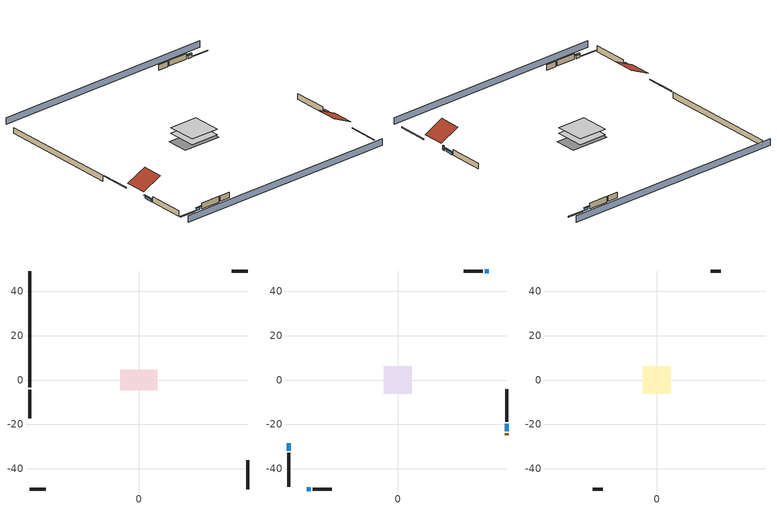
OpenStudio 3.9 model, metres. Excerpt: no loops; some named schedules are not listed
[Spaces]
basement - unconditioned 1
 floor foundation (Slab1 construction): -8.43,-4.68 -8.43,4.68 8.43,4.68 8.43,-4.68 z-2.13
 wall outside (RimJoist1 construction): -49.08,-4.28 -49.08,-17.26 z0.3:0.61
 wall outside (RimJoist2 construction): 49.08,49.08 41.85,49.08 z0.3:0.61
 wall outside (RimJoist3 construction): 49.08,-49.08 49.08,-36.09 z0.3:0.61
 wall outside (RimJoist4 construction): -49.08,-49.08 -41.85,-49.08 z0.3:0.61
 wall foundation (FoundationWall1 construction): -49.08,49.08 -49.08,-3.35 z-2.13:0.3
conditioned space 1
 floor to basement - unconditioned 1 (Floor1 construction): -6.28,-6.28 -6.28,6.28 6.28,6.28 6.28,-6.28 z0.3
 wall outside (Wall1 construction): -49.08,-32.81 -49.08,-48.15 z0.3:2.74
 wall outside (Wall2 construction): 38.22,49.08 29.7,49.08 z0.3:2.74
 wall outside (Wall3 construction): 49.08,-18.7 49.08,-4.13 z0.3:2.74
 wall outside (Wall4 construction): -38.22,-49.08 -29.7,-49.08 z0.3:2.74
 wall outside (AdiabaticWallConstruction): -49.08,-28.51 -49.08,-31.88 / 49.08,-23 49.08,-19.63 z0.3:1.4; 40.92,49.08 39.15,49.08 / -40.92,-49.08 -39.15,-49.08 z0.3:1.46
 wall outside (AdiabaticWallConstruction 1): 49.08,-24.84 49.08,-23.93 z0.3:2.34
 window (WindowConstruction): -49.08,-28.51 -49.08,-31.88 z0.3:1.4
 window (WindowConstruction 1): 40.92,49.08 39.15,49.08 z0.3:1.46
 window (WindowConstruction 2): 49.08,-23 49.08,-19.63 z0.3:1.4
 window (WindowConstruction 3): -40.92,-49.08 -39.15,-49.08 z0.3:1.46
 door (Door): 49.08,-24.84 49.08,-23.93 z0.3:2.34
attic - vented 1
 floor to conditioned space 1 (Floor2 construction Reversed): -6.28,-6.28 -6.28,6.28 6.28,6.28 6.28,-6.28 z2.74
 wall outside (Wall5 construction): 28.77,49.08 24.28,49.08 z0.3:2.74
 wall outside (Wall6 construction): -28.77,-49.08 -24.28,-49.08 z0.3:2.74
 roof outside (Roof1 construction): -49.08,-27.58,2.74 -40.68,-27.58,6.94 -40.68,-18.19,6.94 -49.08,-18.19,2.74
 roof outside (Roof2 construction): 49.08,-25.77,2.74 40.68,-25.77,6.94 40.68,-35.16,6.94 49.08,-35.16,2.74
shading: -49.08,-53.65 49.08,-53.65 / 49.08,53.65 -49.08,53.65 z0:2.74; -49.08,-32.19 -49.08,-28.21 -49.69,-28.21 -49.69,-32.19 z1.71; 38.85,49.08 41.23,49.08 41.23,49.69 38.85,49.69 z1.77; 49.08,-19.32 49.08,-23.3 49.69,-23.3 49.69,-19.32 z1.71; -38.85,-49.08 -41.23,-49.08 -41.23,-49.69 -38.85,-49.69 z1.77
[Site]
Portland Intl Arpt_OR: Latitude {deg}=45.59; Longitude {deg}=-122.6; Time Zone {hr}=-8; Elevation {m}=33; Terrain=Suburbs; Keep Site Location Information=Yes
[Site:GroundTemperature:Shallow]
10.2558, 8.96328, 8.85977, 9.47314, 11.9355, 14.3863, 16.5111, 17.8571, 17.9714, 16.8767, 14.8061, 12.4304
[Site:WaterMainsTemperature]
Calculation Method=Schedule; Temperature Schedule=mains temperature schedule
[Building]
Building 1
[Material] Roughness=Rough
Name | Thickness {m} | Conductivity {W/m-K} | Density {kg/m3} | Specific Heat {J/kg-K} | Thermal Absorptance | Solar Absorptance | Visible Absorptance
asphalt or fiberglass shingles | 0.00635 | 0.162714 | 1121.4 | 1465.45 | 0.9 | 0.85 | 0.85
roof rigid ins | 0.00281632 | 0.029427 | 32.04 | 1214.23 | 0.9 | 0.7 | 0.7
osb sheathing 0.5 in. | 0.0127 | 0.115458 | 512.64 | 1214.23 | 0.9 | 0.6 | 0.6
wood siding | 0.0254 | 0.102417 | 544.68 | 1172.36 | 0.9 | 0.85 | 0.85
osb sheathing 0.5 in. 1 | 0.0127 | 0.115458 | 512.64 | 1214.23 | 0.9 | 0.7 | 0.7
wall stud and cavity | 0.1397 | 0.550994 | 139.0536 | 1170.24 | 0.9 | 0.7 | 0.7
gypsum board | 0.0127 | 0.160291 | 801 | 837.4 | 0.9 | 0.6 | 0.6
wall stud and cavity 1 | 0.1397 | 0.727959 | 139.0536 | 1170.24 | 0.9 | 0.6 | 0.6
rim joist stud and cavity | 0.0508 | 0.178688 | 50.32683 | 1063.81 | 0.9 | 0.6 | 0.6
floor stud and cavity | 0.1397 | 0.923637 | 92.3553 | 1139.71 | 0.9 | 0.7 | 0.7
osb sheathing 0.75 in. | 0.01905 | 0.115458 | 512.64 | 1214.23 | 0.9 | 0.7 | 0.7
floor covering | 0.0127 | 0.0433444 | 54.468 | 1339.84 | 0.9 | 0.6 | 0.6
ceiling loosefill ins | 0.0846667 | 0.0480833 | 16.02 | 1046.75 | 0.9 | 0.7 | 0.7
ceiling stud and cavity | 0.1397 | 0.0920385 | 65.682 | 1177.47 | 0.9 | 0.7 | 0.7
concrete 8.0 in. | 0.2032 | 1.803125 | 2242.8 | 837.4 | 0.9 | 0.7 | 0.7
concrete 4.0 in. | 0.1016 | 1.803125 | 2242.8 | 837.4 | 0.9 | 0.7 | 0.7
wood siding 1; wood siding 2 | 0.0254 | 0.102417 | 544.68 | 1172.36
wall rigid ins | 0.512978 | 0.029427 | 32.04 | 1214.23 | 0.9 | 0.7 | 0.7
wall stud and cavity 2 | 0.0889 | 0.380278 | 52.3479 | 1209.89 | 0.9 | 0.7 | 0.7
door material | 0.04445 | 0.0612267 | 512.64 | 1214.23 | 0.9 | 0.7 | 0.7
wall stud and cavity 3 | 0.0889 | 0.391764 | 83.0341 | 1211.67 | 0.9 | 0.7 | 0.7
furniture material conditioned space 1; furniture material basement - unconditioned 1 | 0.1524 | 0.115458 | 640.8 | 1214.23 | 0.9 | 0.6 | 0.6
[Construction]
Roof1 construction; Roof2 construction: asphalt or fiberglass shingles, roof rigid ins, osb sheathing 0.5 in.
Wall1 construction; Wall2 construction; Wall3 construction; Wall4 construction: wood siding, osb sheathing 0.5 in. 1, wall stud and cavity, gypsum board
Wall5 construction; Wall6 construction: wood siding, osb sheathing 0.5 in. 1, wall stud and cavity 1
RimJoist1 construction; RimJoist2 construction; RimJoist3 construction; RimJoist4 construction: wood siding, rim joist stud and cavity
Floor1 construction: floor stud and cavity, osb sheathing 0.75 in., floor covering
Floor2 construction Reversed: gypsum board, ceiling stud and cavity, ceiling loosefill ins
FoundationWall1 construction: concrete 8.0 in.
Slab1 construction: concrete 4.0 in.
WindowConstruction; WindowConstruction 1; WindowConstruction 2; WindowConstruction 3: WindowMaterial
AdiabaticWallConstruction: wood siding 1, wall rigid ins, wall stud and cavity 2, gypsum board
Door: door material
AdiabaticWallConstruction 1: wood siding 2, wall rigid ins, wall stud and cavity 2, gypsum board
PartitionWallConstruction: gypsum board, wall stud and cavity 3, gypsum board
furniture construction conditioned space 1: furniture material conditioned space 1
furniture construction basement - unconditioned 1: furniture material basement - unconditioned 1
[WindowMaterial:SimpleGlazingSystem]
WindowMaterial: U-Factor {W/m2-K}=2.15764; Solar Heat Gain Coefficient=0.44
[ThermalZone] Multiplier=1; Use Ideal Air Loads=No
Name | Volume {m3} | Thermostat
conditioned space | 384.656 | conditioned space temperature setpoint
attic - vented | 147.678
basement - unconditioned | 384.656
[Sizing:Zone] Zone Cooling Design Supply Air Temperature Input Method=SupplyAirTemperature; Zone Cooling Design Supply Air Temperature {C}=14; Zone Cooling Design Supply Air Temperature Difference {deltaC}=11.11; Zone Heating Design Supply Air Temperature Input Method=SupplyAirTemperature; Zone Heating Design Supply Air Temperature {C}=40; Zone Heating Design Supply Air Temperature Difference {deltaC}=11.11; Zone Cooling Design Supply Air Humidity Ratio {kg-H2O/kg-air}=0.0085; Zone Heating Design Supply Air Humidity Ratio {kg-H2O/kg-air}=0.008; Cooling Design Air Flow Method=DesignDay; Heating Design Air Flow Method=DesignDay; Account for Dedicated Outdoor Air System=No; Dedicated Outdoor Air System Control Strategy=NeutralSupplyAir; Dedicated Outdoor Air Low Setpoint Temperature for Design {C}=autosize; Dedicated Outdoor Air High Setpoint Temperature for Design {C}=autosize; Zone Load Sizing Method=Sensible Load Only No Latent Load; Zone Latent Cooling Design Supply Air Humidity Ratio Input Method=HumidityRatioDifference; Zone Cooling Design Supply Air Humidity Ratio Difference {kgWater/kgDryAir}=0.005; Zone Latent Heating Design Supply Air Humidity Ratio Input Method=HumidityRatioDifference; Zone Humidification Design Supply Air Humidity Ratio Difference {kgWater/kgDryAir}=0.005; Sizing Option=Coincident
attic - vented; basement - unconditioned
[Space]
Name | Thermal Zone | Volume {m3}
conditioned space 1 | conditioned space | 384.656
attic - vented 1 | attic - vented | 147.678
basement - unconditioned 1 | basement - unconditioned | 384.656
[ThermostatSetpoint:DualSetpoint]
conditioned space temperature setpoint: Heating Setpoint Temperature Schedule=heating setpoint; Cooling Setpoint Temperature Schedule=cooling setpoint; Temperature Difference Between Cutout And Setpoint {deltaC}=0
[Foundation:Kiva]
Foundation Kiva 1: Initial Indoor Air Temperature {C}=9.52053; Wall Height Above Grade {m}=0.3048; Wall Depth Below Slab {m}=0.2032
[Foundation:Kiva:Settings]
Soil Conductivity {W/m-K}=1.3848; Soil Density {kg/m3}=1842.3; Soil Specific Heat {J/kg-K}=418.7; Ground Solar Absorptivity=0.9; Ground Thermal Absorptivity=0.9; Ground Surface Roughness {m}=0.03; Far-Field Width {m}=40; Deep-Ground Boundary Condition=ZeroFlux; Deep-Ground Depth {m}=40; Minimum Cell Dimension {m}=0.2; Maximum Cell Growth Coefficient=3; Simulation Timestep=Timestep
[SurfaceProperty:ExposedFoundationPerimeter]
Slab1: Exposed Perimeter Calculation Method=TotalExposedPerimeter; Total Exposed Perimeter {m}=52.4256
[SurfaceProperty:IncidentSolarMultiplier] Incident Solar Multiplier=1; Incident Solar Multiplier Schedule=trans schedule winter=0.85 summer=0.7
Window1; Window2; Window3; Window4
[InternalMass:Definition] Design Level Calculation Method=SurfaceArea
Name | Construction | Surface Area {m2}
partition wall mass | PartitionWallConstruction | 157.749
furniture mass conditioned space 1 | furniture construction conditioned space 1 | 63.09974
furniture mass basement - unconditioned 1 | furniture construction basement - unconditioned 1 | 63.09974
[InternalMass] Multiplier=1
Name | Internal Mass Definition | Space or SpaceType
partition wall mass | partition wall mass | conditioned space 1
furniture mass conditioned space 1 | furniture mass conditioned space 1 | conditioned space 1
furniture mass basement - unconditioned 1 | furniture mass basement - unconditioned 1 | basement - unconditioned 1
[EnergyManagementSystem:Sensor]
Name | Output Variable or Output Meter Index Key | Output Variable or Output Meter
water_heater_T_set | water heater setpoint | Schedule Value
fridge_tin_s_1 | basement - unconditioned | Zone Mean Air Temperature
out_pb_s |  | Site Outdoor Air Barometric Pressure
out_wt_s |  | Site Outdoor Air Humidity Ratio
site_vw_s |  | Site Wind Speed
cool_season | cooling season schedule | Schedule Value
natural_vent_s | natural vent schedule | Schedule Value
htg_sp_s; htg_sp_s_1 | heating setpoint | Schedule Value
clg_sp_s; clg_sp_s_1 | cooling setpoint | Schedule Value
mech_vent_range_fan_0_sch_s | mech vent range fan 0 schedule | Schedule Value
mech_vent_bath_fan_0_sch_s | mech vent bath fan 0 schedule | Schedule Value
clothes_dryer_exhaust_0_sch_s | clothes_dryer | Schedule Value
htg_load_cond |  | Heating:EnergyTransfer:Zone:CONDITIONED SPACE
clg_load_cond |  | Cooling:EnergyTransfer:Zone:CONDITIONED SPACE
s_conv | Floor1 | Surface Inside Face Convection Heat Gain Energy
s_ig | Floor1 | Surface Inside Face Internal Gains Radiation Heat Gain Energy
s_sol | Floor1 | Surface Inside Face Solar Radiation Heat Gain Energy
s_lgt | Floor1 | Surface Inside Face Lights Radiation Heat Gain Energy
s_surf | Floor1 | Surface Inside Face Net Surface Thermal Radiation Heat Gain Energy
s_conv_1 | Floor2 | Surface Inside Face Convection Heat Gain Energy
s_ig_1 | Floor2 | Surface Inside Face Internal Gains Radiation Heat Gain Energy
s_sol_1 | Floor2 | Surface Inside Face Solar Radiation Heat Gain Energy
s_lgt_1 | Floor2 | Surface Inside Face Lights Radiation Heat Gain Energy
s_surf_1 | Floor2 | Surface Inside Face Net Surface Thermal Radiation Heat Gain Energy
ss_sol | Door1 | Surface Inside Face Solar Radiation Heat Gain Energy
ss_lgt | Door1 | Surface Inside Face Lights Radiation Heat Gain Energy
ss_conv | Door1 | Surface Inside Face Convection Heat Gain Energy
ss_ig | Door1 | Surface Inside Face Internal Gains Radiation Heat Gain Energy
ss_surf | Door1 | Surface Inside Face Net Surface Thermal Radiation Heat Gain Energy
ss_conv_1 | Window1 | Surface Inside Face Convection Heat Gain Energy
ss_ig_1 | Window1 | Surface Inside Face Internal Gains Radiation Heat Gain Energy
ss_surf_1 | Window1 | Surface Inside Face Net Surface Thermal Radiation Heat Gain Energy
ss_trans_in | Window1 | Surface Window Transmitted Solar Radiation Rate
ss_back_out | Window1 | Surface Window Shortwave from Zone Back Out Window Heat Transfer Rate
ss_trans_out | Window1 | Surface Inside Face Initial Transmitted Diffuse Transmitted Out Window Solar Radiation Rate
ss_conv_2 | Window2 | Surface Inside Face Convection Heat Gain Energy
ss_ig_2 | Window2 | Surface Inside Face Internal Gains Radiation Heat Gain Energy
ss_surf_2 | Window2 | Surface Inside Face Net Surface Thermal Radiation Heat Gain Energy
ss_trans_in_1 | Window2 | Surface Window Transmitted Solar Radiation Rate
ss_back_out_1 | Window2 | Surface Window Shortwave from Zone Back Out Window Heat Transfer Rate
ss_trans_out_1 | Window2 | Surface Inside Face Initial Transmitted Diffuse Transmitted Out Window Solar Radiation Rate
ss_conv_3 | Window3 | Surface Inside Face Convection Heat Gain Energy
ss_ig_3 | Window3 | Surface Inside Face Internal Gains Radiation Heat Gain Energy
ss_surf_3 | Window3 | Surface Inside Face Net Surface Thermal Radiation Heat Gain Energy
ss_trans_in_2 | Window3 | Surface Window Transmitted Solar Radiation Rate
ss_back_out_2 | Window3 | Surface Window Shortwave from Zone Back Out Window Heat Transfer Rate
ss_trans_out_2 | Window3 | Surface Inside Face Initial Transmitted Diffuse Transmitted Out Window Solar Radiation Rate
ss_conv_4 | Window4 | Surface Inside Face Convection Heat Gain Energy
ss_ig_4 | Window4 | Surface Inside Face Internal Gains Radiation Heat Gain Energy
ss_surf_4 | Window4 | Surface Inside Face Net Surface Thermal Radiation Heat Gain Energy
ss_trans_in_3 | Window4 | Surface Window Transmitted Solar Radiation Rate
ss_back_out_3 | Window4 | Surface Window Shortwave from Zone Back Out Window Heat Transfer Rate
ss_trans_out_3 | Window4 | Surface Inside Face Initial Transmitted Diffuse Transmitted Out Window Solar Radiation Rate
s_conv_2 | Wall1 | Surface Inside Face Convection Heat Gain Energy
s_ig_2 | Wall1 | Surface Inside Face Internal Gains Radiation Heat Gain Energy
s_sol_2 | Wall1 | Surface Inside Face Solar Radiation Heat Gain Energy
s_lgt_2 | Wall1 | Surface Inside Face Lights Radiation Heat Gain Energy
s_surf_2 | Wall1 | Surface Inside Face Net Surface Thermal Radiation Heat Gain Energy
s_conv_3 | Wall2 | Surface Inside Face Convection Heat Gain Energy
s_ig_3 | Wall2 | Surface Inside Face Internal Gains Radiation Heat Gain Energy
s_sol_3 | Wall2 | Surface Inside Face Solar Radiation Heat Gain Energy
s_lgt_3 | Wall2 | Surface Inside Face Lights Radiation Heat Gain Energy
s_surf_3 | Wall2 | Surface Inside Face Net Surface Thermal Radiation Heat Gain Energy
s_conv_4 | Wall3 | Surface Inside Face Convection Heat Gain Energy
s_ig_4 | Wall3 | Surface Inside Face Internal Gains Radiation Heat Gain Energy
s_sol_4 | Wall3 | Surface Inside Face Solar Radiation Heat Gain Energy
s_lgt_4 | Wall3 | Surface Inside Face Lights Radiation Heat Gain Energy
s_surf_4 | Wall3 | Surface Inside Face Net Surface Thermal Radiation Heat Gain Energy
s_conv_5 | Wall4 | Surface Inside Face Convection Heat Gain Energy
s_ig_5 | Wall4 | Surface Inside Face Internal Gains Radiation Heat Gain Energy
s_sol_5 | Wall4 | Surface Inside Face Solar Radiation Heat Gain Energy
s_lgt_5 | Wall4 | Surface Inside Face Lights Radiation Heat Gain Energy
s_surf_5 | Wall4 | Surface Inside Face Net Surface Thermal Radiation Heat Gain Energy
im_conv | furniture mass conditioned space 1 | Surface Inside Face Convection Heat Gain Energy
im_ig | furniture mass conditioned space 1 | Surface Inside Face Internal Gains Radiation Heat Gain Energy
im_sol | furniture mass conditioned space 1 | Surface Inside Face Solar Radiation Heat Gain Energy
im_lgt | furniture mass conditioned space 1 | Surface Inside Face Lights Radiation Heat Gain Energy
im_surf | furniture mass conditioned space 1 | Surface Inside Face Net Surface Thermal Radiation Heat Gain Energy
im_conv_1 | partition wall mass | Surface Inside Face Convection Heat Gain Energy
im_ig_1 | partition wall mass | Surface Inside Face Internal Gains Radiation Heat Gain Energy
im_sol_1 | partition wall mass | Surface Inside Face Solar Radiation Heat Gain Energy
im_lgt_1 | partition wall mass | Surface Inside Face Lights Radiation Heat Gain Energy
im_surf_1 | partition wall mass | Surface Inside Face Net Surface Thermal Radiation Heat Gain Energy
airflow_gain | infil flow | Infiltration Sensible Heat Gain Energy
airflow_loss | infil flow | Infiltration Sensible Heat Loss Energy
airflow_gain_1 | natural vent flow | Infiltration Sensible Heat Gain Energy
airflow_loss_1 | natural vent flow | Infiltration Sensible Heat Loss Energy
airflow_gain_2 | whole house fan flow | Infiltration Sensible Heat Gain Energy
airflow_loss_2 | whole house fan flow | Infiltration Sensible Heat Loss Energy
mv_conv | mech vent bath fan 0 | Electric Equipment Convective Heating Energy
mv_rad | mech vent bath fan 0 | Electric Equipment Radiant Heating Energy
mv_conv_1 | mech vent house fan | Electric Equipment Convective Heating Energy
mv_rad_1 | mech vent house fan | Electric Equipment Radiant Heating Energy
mv_conv_2 | mech vent house fan cfis | Electric Equipment Convective Heating Energy
mv_rad_2 | mech vent house fan cfis | Electric Equipment Radiant Heating Energy
mv_conv_3 | mech vent range fan 0 | Electric Equipment Convective Heating Energy
mv_rad_3 | mech vent range fan 0 | Electric Equipment Radiant Heating Energy
mv_conv_4 | mech vent house fan latent load | Other Equipment Convective Heating Energy
mv_rad_4 | mech vent house fan latent load | Other Equipment Radiant Heating Energy
mv_conv_5 | mech vent house fan sensible load | Other Equipment Convective Heating Energy
mv_rad_5 | mech vent house fan sensible load | Other Equipment Radiant Heating Energy
ig_lgt_conv | interior lighting | Lights Convective Heating Energy
ig_lgt_rad | interior lighting | Lights Radiant Heating Energy
ig_lgt_vis | interior lighting | Lights Visible Radiation Heating Energy
ig_ee_conv | ceiling fan | Electric Equipment Convective Heating Energy
ig_ee_rad | ceiling fan | Electric Equipment Radiant Heating Energy
ig_ee_conv_1 | clothes dryer | Electric Equipment Convective Heating Energy
ig_ee_rad_1 | clothes dryer | Electric Equipment Radiant Heating Energy
ig_ee_conv_2 | clothes washer | Electric Equipment Convective Heating Energy
ig_ee_rad_2 | clothes washer | Electric Equipment Radiant Heating Energy
ig_ee_conv_3 | cooking range | Electric Equipment Convective Heating Energy
ig_ee_rad_3 | cooking range | Electric Equipment Radiant Heating Energy
ig_ee_conv_4 | dishwasher | Electric Equipment Convective Heating Energy
ig_ee_rad_4 | dishwasher | Electric Equipment Radiant Heating Energy
ig_ee_conv_5 | fridge | Electric Equipment Convective Heating Energy
ig_ee_rad_5 | fridge | Electric Equipment Radiant Heating Energy
ig_ee_conv_6 | misc plug loads | Electric Equipment Convective Heating Energy
ig_ee_rad_6 | misc plug loads | Electric Equipment Radiant Heating Energy
ig_ee_conv_7 | misc tv | Electric Equipment Convective Heating Energy
ig_ee_rad_7 | misc tv | Electric Equipment Radiant Heating Energy
ig_ee_conv_8 | misc well pump | Electric Equipment Convective Heating Energy
ig_ee_rad_8 | misc well pump | Electric Equipment Radiant Heating Energy
ig_ee_conv_9 | whole house fan | Electric Equipment Convective Heating Energy
ig_ee_rad_9 | whole house fan | Electric Equipment Radiant Heating Energy
ig_oe_conv | clothes dryer 1 | Other Equipment Convective Heating Energy
ig_oe_rad | clothes dryer 1 | Other Equipment Radiant Heating Energy
ig_oe_conv_1 | cooking range 1 | Other Equipment Convective Heating Energy
ig_oe_rad_1 | cooking range 1 | Other Equipment Radiant Heating Energy
ig_oe_conv_2 | general water use latent | Other Equipment Convective Heating Energy
ig_oe_rad_2 | general water use latent | Other Equipment Radiant Heating Energy
ig_oe_conv_3 | general water use sensible | Other Equipment Convective Heating Energy
ig_oe_rad_3 | general water use sensible | Other Equipment Radiant Heating Energy
ig_oe_conv_4 | water heater energy adjustment1 | Other Equipment Convective Heating Energy
ig_oe_rad_4 | water heater energy adjustment1 | Other Equipment Radiant Heating Energy
ig_oe_conv_5 | water heater lat | Other Equipment Convective Heating Energy
ig_oe_rad_5 | water heater lat | Other Equipment Radiant Heating Energy
ig_oe_conv_6 | water heater sens | Other Equipment Convective Heating Energy
ig_oe_rad_6 | water heater sens | Other Equipment Radiant Heating Energy
ig_ppl_conv | occupants | People Convective Heating Energy
ig_ppl_rad | occupants | People Radiant Heating Energy
[EnergyManagementSystem:Program]
room_ac_supply_fan_disaggregate_program: Set room_ac_supply_fan_clg = 0; If room_ac_clg_coil_s > 0; Set room_ac_supply_fan_clg = room_ac_supply_fan_s; EndIf
[ElectricEquipment:Definition] Design Level Calculation Method=EquipmentLevel
Name | Design Level {W} | Fraction Latent | Fraction Radiant | Fraction Lost
ceiling fan | 18.2361 | 0 | 0.558 | 0
clothes washer | 248.965 | 0.03 | 0.162 | 0.7
clothes dryer | 1733.19 | 0.015 | 0.081 | 0.85
dishwasher | 494.034 | 0.3 | 0.18 | 0.4
fridge | 49.4292 | 0 | 0.6 | 0
fridge 2 | 100.822 | 0 | 0.6 | 0
cooking range | 968.765 | 0.08 | 0.432 | 0.2
misc tv | 532.992 | 0 | 0.6 | 0
misc plug loads | 364.601 | 0.021 | 0.558 | 0.049
misc well pump | 99.2725 | 0 | 0 | 1
whole house fan; mech vent house fan | 0 | 0 | 0 | 1
mech vent house fan cfis | 0 | 0 | 0 | 0
mech vent range fan 0; mech vent bath fan 0 | 30 | 0 | 0 | 1
[ElectricEquipment]
Name | Electric Equipment Definition | Space or SpaceType | Schedule
ceiling fan | ceiling fan | conditioned space 1 | ceiling_fan
clothes washer | clothes washer | conditioned space 1 | clothes_washer
clothes dryer | clothes dryer | conditioned space 1 | clothes_dryer
dishwasher | dishwasher | conditioned space 1 | dishwasher
fridge | fridge | conditioned space 1 | fridge schedule
fridge 1 | fridge 2 | basement - unconditioned 1 | fridge schedule 1
cooking range | cooking range | conditioned space 1 | cooking_range
misc tv | misc tv | conditioned space 1 | plug_loads_tv
misc plug loads | misc plug loads | conditioned space 1 | plug_loads_other
misc well pump | misc well pump | conditioned space 1 | misc well pump schedule
whole house fan | whole house fan | conditioned space 1 | Always On Discrete
mech vent house fan | mech vent house fan | conditioned space 1 | mech vent house fan schedule
mech vent house fan cfis | mech vent house fan cfis | conditioned space 1 | mech vent house fan cfis schedule
mech vent range fan 0 | mech vent range fan 0 | conditioned space 1 | mech vent range fan 0 schedule
mech vent bath fan 0 | mech vent bath fan 0 | conditioned space 1 | mech vent bath fan 0 schedule
[OtherEquipment:Definition] Design Level Calculation Method=EquipmentLevel
Name | Design Level {W} | Fraction Latent | Fraction Radiant | Fraction Lost
water heater sens; mech vent house fan sensible load | 0 | 0 | 0 | 0
water heater lat; mech vent house fan latent load | 0 | 1 | 0 | 0
water heater energy adjustment1 | 0.01 | 0 | 0 | 1
clothes dryer 2 | 0 | 0.015 | 0.081 | 0.85
cooking range 2 | 0 | 0.08 | 0.432 | 0.2
general water use sensible | -61.6891 | 0 | 0.6 | 0
general water use latent | 62.594 | 1 | 0 | 0
[OtherEquipment] Space or SpaceType=conditioned space 1
Name | Other Equipment Definition | Schedule | Fuel Type
water heater sens | water heater sens | Always On Discrete
water heater lat | water heater lat | Always On Discrete
water heater energy adjustment1 | water heater energy adjustment1 | Always On Discrete | Electricity
clothes dryer 1 | clothes dryer 2 | clothes_dryer | Electricity
cooking range 1 | cooking range 2 | cooking_range | Electricity
general water use sensible | general water use sensible | general water use schedule
general water use latent | general water use latent | general water use schedule
mech vent house fan sensible load | mech vent house fan sensible load | Always On Discrete
mech vent house fan latent load | mech vent house fan latent load | Always On Discrete
[WaterUse:Equipment:Definition]
Name | Peak Flow Rate {m3/s}
clothes washer | 2.20387e-06
dishwasher | 5.73305e-06
[Lights:Definition]
interior lighting: Design Level Calculation Method=LightingLevel; Lighting Level {W}=331.156; Fraction Radiant=0.6; Fraction Visible=0.2; Return Air Fraction=0
[Lights]
interior lighting: Lights Definition=interior lighting; Space or SpaceType=conditioned space 1; Schedule=lighting_interior; Fraction Replaceable=1
[Exterior:Lights:Definition]
exterior lighting: Design Level {W}=10.6381
[Exterior:Lights]
exterior lighting: Exterior Lights Definition=exterior lighting; Schedule=exterior lighting schedule
[People:Definition]
occupants: Number of People Calculation Method=People; Number of People {people}=3; Fraction Radiant=0.314171; Sensible Heat Fraction=0.56303; Carbon Dioxide Generation Rate {m3/s-W}=0; Enable ASHRAE 55 Comfort Warnings=No; Mean Radiant Temperature Calculation Type=EnclosureAveraged
[People]
occupants: People Definition=occupants; Space or SpaceType=conditioned space 1; Number of People Schedule=occupants; Activity Level Schedule=occupants activity schedule; Multiplier=1
[SpaceInfiltration:DesignFlowRate] Schedule=Always On Discrete
Name | Space or SpaceType | Design Flow Rate Calculation Method | Design Flow Rate {m3/s} | Air Changes per Hour {1/hr} | Constant Term Coefficient | Temperature Term Coefficient | Velocity Term Coefficient | Velocity Squared Term Coefficient
natural vent flow; whole house fan flow; infil flow | conditioned space 1 | Flow/Space | 0
infil basement - unconditioned 1 | basement - unconditioned 1 | AirChanges/Hour |  | 0.1 | 1 | 0 | 0 | 0
[ZoneMixing]
whole house fan mix: Zone or Space=attic - vented; Schedule=Always On Continuous; Design Flow Rate Calculation Method=Flow/Zone; Design Flow Rate {m3/s}=0; Source Zone or Space=conditioned space
[SpaceInfiltration:EffectiveLeakageArea]
infil attic - vented 1: Space or SpaceType=attic - vented 1; Schedule=Always On Discrete; Effective Air Leakage Area {cm2}=5257.79; Stack Coefficient=0.000195296; Wind Coefficient=3.68758e-05
